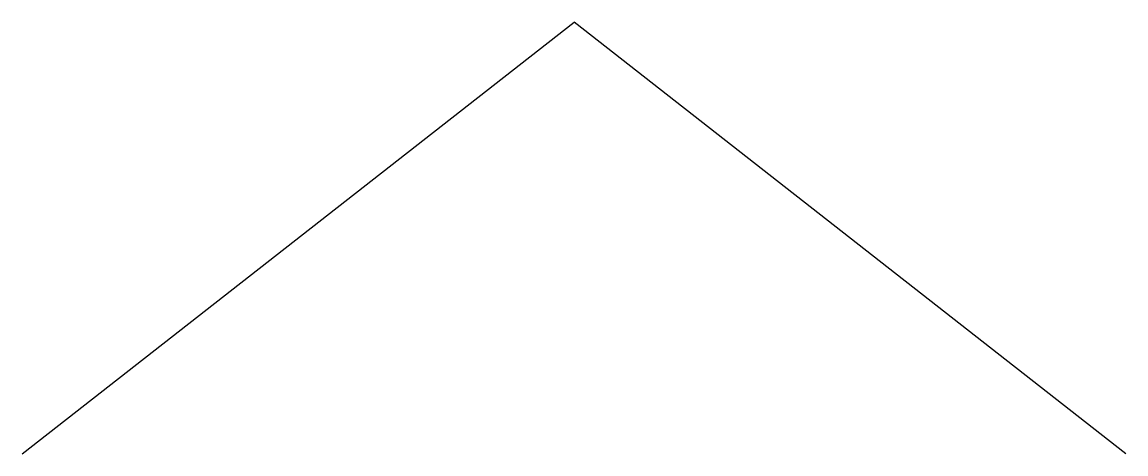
# Model space of a CAD drawing. Header units: millimetres. Extents: x -65 to 65, y -51 to 0.
import ezdxf

# ---------------------------------------------------------------- set-up
doc = ezdxf.new("R2010")
doc.units = ezdxf.units.MM

msp = doc.modelspace()

# ---------------------------------------------------------------- linework, layer by layer
at = {"color": 0, "linetype": 'ByBlock', "lineweight": -2}
for points in [[(-65, -50.86), (0, 0)], [(65, -50.86), (0, 0)]]:
    msp.add_lwpolyline(points, dxfattribs=at)

doc.saveas('drawing.dxf')
